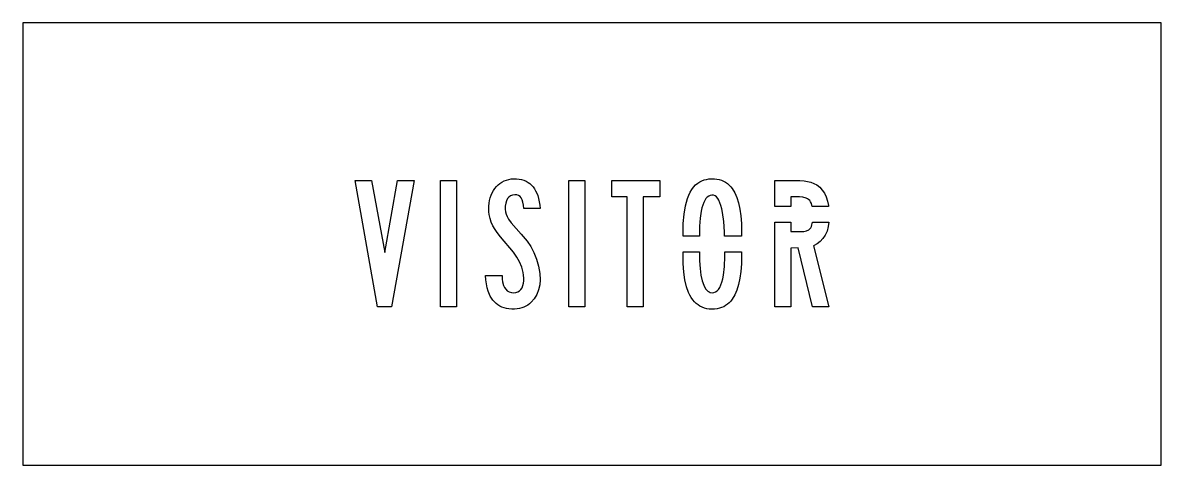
# Model space of a CAD drawing. Extents: x 0 to 36, y 0 to 14.
import ezdxf

# ---------------------------------------------------------------- set-up
doc = ezdxf.new("R2010")
doc.units = 0
doc.layers.add('CUT', color=7, linetype='Continuous')
doc.layers.add('OUTSIDE', color=1, linetype='Continuous')

msp = doc.modelspace()

# ---------------------------------------------------------------- linework, layer by layer
at = {"layer": 'CUT'}
for points in [[(11.0249, 9.0072), (11.4459, 6.7335), (11.853, 9.0071), (12.3723, 9.0072), (11.6567, 5.008), (11.2223, 5.0072), (10.5058, 9.007)], [(13.7143, 5.0072), (13.2092, 5.0077), (13.2092, 9.0072), (13.7143, 9.0066)], [(16.1694, 5.2629), (16.0772, 5.1547), (16.0201, 5.1033), (15.9682, 5.0648), (15.9102, 5.0301), (15.8476, 5.0003), (15.7806, 4.9758), (15.7111, 4.9572), (15.6322, 4.9437), (15.5512, 4.9373), (15.462, 4.9381), (15.3741, 4.9457), (15.2949, 4.9592), (15.2191, 4.9791), (15.1478, 5.0052), (15.0812, 5.0375), (15.0211, 5.0747), (14.9645, 5.1183), (14.9123, 5.1679), (14.8646, 5.2234), (14.822, 5.2837), (14.7832, 5.3508), (14.7189, 5.5025), (14.6867, 5.6134), (14.6618, 5.7357), (14.6445, 5.8696), (14.6361, 6.0035), (15.1541, 6.0035), (15.1586, 5.8885), (15.1695, 5.8075), (15.2035, 5.6878), (15.2299, 5.6272), (15.2706, 5.5683), (15.3215, 5.5206), (15.3825, 5.4848), (15.4495, 5.4632), (15.5181, 5.4561), (15.5875, 5.4627), (15.6498, 5.4827), (15.7045, 5.5154), (15.7509, 5.5602), (15.7886, 5.6164), (15.8163, 5.6821), (15.8344, 5.7577), (15.8418, 5.832), (15.8414, 5.9186), (15.8345, 6.0116), (15.8209, 6.1026), (15.7766, 6.2706), (15.7069, 6.4364), (15.6233, 6.584), (15.5167, 6.7375), (15.1082, 7.2292), (14.9997, 7.3663), (14.9344, 7.4602), (14.8689, 7.5737), (14.8165, 7.6895), (14.7765, 7.8087), (14.7497, 7.9299), (14.7385, 8.0181), (14.734, 8.1079), (14.7362, 8.2004), (14.7451, 8.2922), (14.7602, 8.3787), (14.7817, 8.4628), (14.8093, 8.5427), (14.8427, 8.6179), (14.8817, 8.6883), (14.9267, 8.7547), (14.977, 8.8155), (15.0313, 8.8694), (15.0903, 8.9174), (15.1536, 8.9591), (15.2211, 8.9942), (15.2911, 9.022), (15.3673, 9.0435), (15.4457, 9.0571), (15.5245, 9.063), (15.6114, 9.0615), (15.6956, 9.053), (15.7748, 9.0375), (15.849, 9.0149), (15.9182, 8.9854), (15.9794, 8.9507), (16.0361, 8.9096), (16.0883, 8.862), (16.1354, 8.809), (16.1781, 8.7498), (16.2172, 8.6831), (16.2519, 8.6099), (16.2821, 8.5302), (16.3096, 8.4379), (16.3322, 8.3381), (16.3505, 8.2256), (16.3609, 8.1231), (15.8428, 8.1231), (15.8335, 8.2339), (15.8178, 8.3245), (15.7947, 8.3991), (15.7647, 8.4577), (15.7262, 8.5029), (15.6784, 8.5348), (15.6217, 8.553), (15.5555, 8.5582), (15.4869, 8.5491), (15.4264, 8.5253), (15.3736, 8.4868), (15.3299, 8.4346), (15.2951, 8.3685), (15.2706, 8.29), (15.2566, 8.2002), (15.2535, 8.1024), (15.2618, 8.0199), (15.2817, 7.9423), (15.3143, 7.8655), (15.3605, 7.7871), (15.4477, 7.6721), (15.765, 7.3114), (15.9473, 7.0891), (16.0618, 6.9237), (16.1654, 6.7335), (16.2463, 6.5218), (16.3092, 6.2935), (16.3485, 6.0689), (16.3618, 5.8632), (16.3489, 5.7052), (16.3113, 5.5484), (16.2507, 5.3985)], [(17.7741, 5.0072), (17.269, 5.0077), (17.269, 9.0072), (17.7741, 9.0066)], [(19.1166, 8.4872), (18.6255, 8.4879), (18.6254, 9.0072), (20.1409, 9.0072), (20.141, 8.4879), (19.6217, 8.4877), (19.6217, 5.0077), (19.1166, 5.0072)], [(22.0769, 8.2178), (22.046, 8.307), (22.0115, 8.3828), (21.9741, 8.4435), (21.9335, 8.49), (21.89, 8.5221), (21.8437, 8.5399), (21.7929, 8.5436), (21.7379, 8.5341), (21.6893, 8.5128), (21.6445, 8.48), (21.6032, 8.4352), (21.566, 8.3793), (21.5324, 8.3119), (21.5021, 8.232), (21.4759, 8.1413), (21.4534, 8.0391), (21.4217, 7.8195), (21.4029, 7.5597), (21.3974, 7.3304), (21.3974, 7.2509), (20.8798, 7.2509), (20.8799, 7.3654), (20.8879, 7.6519), (20.9121, 7.9487), (20.9533, 8.2043), (20.9832, 8.3285), (21.0183, 8.4424), (21.0587, 8.5466), (21.1051, 8.642), (21.1565, 8.727), (21.2135, 8.8025), (21.2761, 8.8683), (21.3449, 8.9251), (21.4077, 8.9657), (21.4735, 8.9988), (21.5433, 9.025), (21.6183, 9.0447), (21.6988, 9.0575), (21.7833, 9.0631), (21.8703, 9.0613), (21.9523, 9.0523), (22.0261, 9.0371), (22.0952, 9.0158), (22.162, 8.9876), (22.224, 8.9535), (22.2823, 8.913), (22.3378, 8.8654), (22.3886, 8.8124), (22.4364, 8.7523), (22.5153, 8.6239), (22.5818, 8.4726), (22.6358, 8.2987), (22.6775, 8.1015), (22.7064, 7.8875), (22.7243, 7.6489), (22.7321, 7.3897), (22.7321, 7.2509), (22.1942, 7.2509), (22.1913, 7.3855), (22.1677, 7.7157), (22.1293, 7.9943), (22.1048, 8.1133)], [(24.8509, 8.4065), (24.8143, 8.4322), (24.7713, 8.4531), (24.6662, 8.4797), (24.5642, 8.4876), (24.2851, 8.4879), (24.2851, 8.1915), (23.7795, 8.1915), (23.7795, 9.0064), (24.5753, 9.0071), (24.7073, 9), (24.8191, 8.9826), (24.9238, 8.9544), (25.0189, 8.9161), (25.1067, 8.8669), (25.2003, 8.7945), (25.2808, 8.708), (25.3498, 8.6059), (25.4058, 8.4901), (25.4495, 8.3599), (25.4808, 8.2151), (25.4836, 8.1915), (24.9609, 8.1915), (24.9548, 8.2272), (24.9363, 8.2837), (24.9133, 8.3314), (24.8845, 8.3728)], [(25.1163, 7.0023), (25.0004, 6.9442), (25.4911, 5.0072), (24.9721, 5.0077), (24.5224, 6.8738), (24.2845, 6.8726), (24.2845, 5.0077), (23.7795, 5.0072), (23.7795, 7.6895), (24.2851, 7.6895), (24.2851, 7.3931), (24.6941, 7.3964), (24.7856, 7.4147), (24.8567, 7.4503), (24.8893, 7.4791), (24.9166, 7.5145), (24.9389, 7.5568), (24.9565, 7.6065), (24.9715, 7.6895), (25.4942, 7.6895), (25.4729, 7.5522), (25.4325, 7.4097), (25.3761, 7.2823), (25.3045, 7.1718), (25.218, 7.0786)], [(22.5145, 5.3867), (22.4355, 5.2552), (22.3881, 5.1942), (22.3377, 5.1403), (22.2827, 5.0918), (22.225, 5.0505), (22.1637, 5.0156), (22.0989, 4.9871), (22.0307, 4.965), (21.9579, 4.9491), (21.8771, 4.9394), (21.7909, 4.9369), (21.7071, 4.9418), (21.6272, 4.9538), (21.5526, 4.9726), (21.4819, 4.9984), (21.4151, 5.0312), (21.3524, 5.0708), (21.2929, 5.1182), (21.2377, 5.1724), (21.186, 5.2344), (21.1388, 5.303), (21.0955, 5.3793), (21.0566, 5.4617), (20.9905, 5.6489), (20.9406, 5.8631), (20.9057, 6.1085), (20.8857, 6.3847), (20.879, 6.713), (20.879, 6.7489), (21.3972, 6.7489), (21.3972, 6.7473), (21.4029, 6.4688), (21.4192, 6.2264), (21.4463, 6.0165), (21.4843, 5.8383), (21.5328, 5.6946), (21.592, 5.5839), (21.626, 5.5409), (21.6619, 5.5073), (21.7005, 5.482), (21.7415, 5.4653), (21.7993, 5.4562), (21.8569, 5.4619), (21.9087, 5.4818), (21.9567, 5.5161), (21.9999, 5.5639), (22.0395, 5.6266), (22.0747, 5.7031), (22.1058, 5.794), (22.1321, 5.8971), (22.1543, 6.0141), (22.1859, 6.2876), (22.2002, 6.6048), (22.1999, 6.7489), (22.7321, 6.7489), (22.7321, 6.6382), (22.7241, 6.3767), (22.7059, 6.1345), (22.6768, 5.9175), (22.6349, 5.717), (22.5807, 5.5398)]]:
    msp.add_lwpolyline(points, close=True, dxfattribs=at)
at = {"layer": 'OUTSIDE'}
msp.add_lwpolyline([(0, 0), (36, 0), (36, 14), (0, 14)], close=True, dxfattribs=at)

doc.saveas('drawing.dxf')
